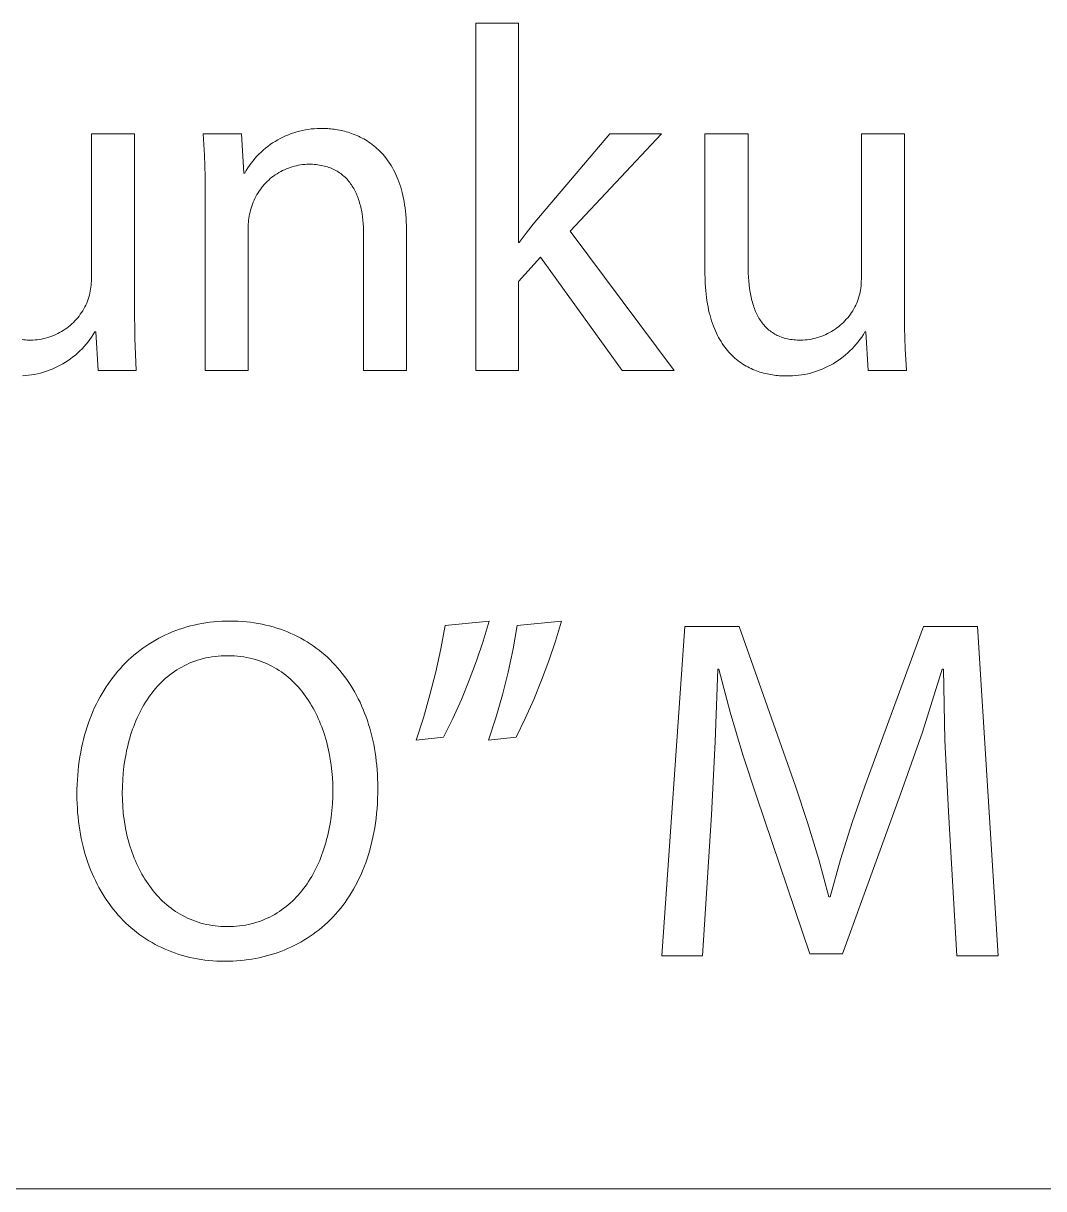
# Model space of a CAD drawing. Header units: millimetres. Extents: x 1102 to 5170, y 19 to 2862.
# Drawn here: x 4271.3 to 4356.3, y 19.5 to 116.6 of the extents above; entities that cross this region are included whole.
import ezdxf

# ---------------------------------------------------------------- set-up
doc = ezdxf.new("R2010")
doc.units = ezdxf.units.MM
doc.header["$MEASUREMENT"] = 0
doc.layers.add('Domyślny', color=7, linetype='Continuous', true_color=0x000000)

msp = doc.modelspace()

# ---------------------------------------------------------------- linework, layer by layer
at = {"layer": 'Domyślny', "color": 18, "lineweight": 15, "true_color": 0x000000}
for p, q in [((4308.984, 87.656), (4308.984, 116.578)), ((4308.984, 116.578), (4312.533, 116.578)), ((4312.533, 116.578), (4312.533, 98.317)), ((4295.024, 107.746), (4295.269, 107.778)), ((4295.269, 107.778), (4295.514, 107.801)), ((4295.514, 107.801), (4295.76, 107.815)), ((4295.76, 107.815), (4296.006, 107.821)), ((4296.006, 107.821), (4296.252, 107.819)), ((4296.252, 107.819), (4296.381, 107.818)), ((4296.381, 107.818), (4296.512, 107.814)), ((4296.512, 107.814), (4296.645, 107.808)), ((4296.645, 107.808), (4296.779, 107.799)), ((4296.779, 107.799), (4296.915, 107.787)), ((4296.915, 107.787), (4297.053, 107.773)), ((4297.053, 107.773), (4297.192, 107.756)), ((4276.955, 95.275), (4276.955, 107.372)), ((4276.955, 107.372), (4280.531, 107.372)), ((4280.531, 107.372), (4280.531, 93.026)), ((4286.367, 105.59), (4286.268, 107.372)), ((4286.268, 107.372), (4289.452, 107.372)), ((4289.452, 107.372), (4289.655, 104.107)), ((4292.265, 106.746), (4292.477, 106.871)), ((4292.477, 106.871), (4292.693, 106.99)), ((4292.693, 106.99), (4292.913, 107.1)), ((4292.913, 107.1), (4293.137, 107.204)), ((4293.137, 107.204), (4293.364, 107.299)), ((4293.364, 107.299), (4293.594, 107.387)), ((4293.594, 107.387), (4293.827, 107.467)), ((4293.827, 107.467), (4294.062, 107.539)), ((4294.062, 107.539), (4294.3, 107.603)), ((4294.3, 107.603), (4294.54, 107.659)), ((4294.54, 107.659), (4294.781, 107.707)), ((4294.781, 107.707), (4295.024, 107.746)), ((4297.192, 107.756), (4297.333, 107.736)), ((4297.333, 107.736), (4297.474, 107.712)), ((4297.474, 107.712), (4297.617, 107.686)), ((4297.617, 107.686), (4297.761, 107.656)), ((4297.761, 107.656), (4297.905, 107.623)), ((4297.905, 107.623), (4298.05, 107.587)), ((4298.05, 107.587), (4298.195, 107.548)), ((4298.195, 107.548), (4298.341, 107.504)), ((4298.341, 107.504), (4298.487, 107.458)), ((4298.487, 107.458), (4298.633, 107.407)), ((4298.633, 107.407), (4298.779, 107.353)), ((4298.779, 107.353), (4298.925, 107.295)), ((4298.925, 107.295), (4299.071, 107.233)), ((4299.071, 107.233), (4299.216, 107.167)), ((4299.216, 107.167), (4299.361, 107.097)), ((4299.361, 107.097), (4299.505, 107.023)), ((4299.505, 107.023), (4299.648, 106.945)), ((4299.648, 106.945), (4299.79, 106.862)), ((4299.79, 106.862), (4299.931, 106.775)), ((4314.375, 100.566), (4320.146, 107.367)), ((4324.468, 107.367), (4316.854, 99.266)), ((4320.146, 107.367), (4324.468, 107.367)), ((4328.084, 95.83), (4328.084, 107.372)), ((4328.084, 107.372), (4331.674, 107.372)), ((4331.674, 107.372), (4331.674, 96.453)), ((4341.116, 95.275), (4341.116, 107.372)), ((4341.116, 107.372), (4344.706, 107.372)), ((4344.706, 107.372), (4344.706, 93.026)), ((4290.918, 105.677), (4291.094, 105.849)), ((4291.094, 105.849), (4291.276, 106.014)), ((4291.276, 106.014), (4291.464, 106.174)), ((4291.464, 106.174), (4291.657, 106.327)), ((4291.657, 106.327), (4291.855, 106.474)), ((4291.855, 106.474), (4292.058, 106.613)), ((4292.058, 106.613), (4292.265, 106.746)), ((4299.931, 106.775), (4300.071, 106.684)), ((4300.071, 106.684), (4300.21, 106.587)), ((4300.21, 106.587), (4300.347, 106.487)), ((4300.347, 106.487), (4300.482, 106.381)), ((4300.482, 106.381), (4300.616, 106.271)), ((4300.616, 106.271), (4300.748, 106.156)), ((4300.748, 106.156), (4300.878, 106.036)), ((4300.878, 106.036), (4301.006, 105.911)), ((4301.006, 105.911), (4301.132, 105.781)), ((4286.421, 103.806), (4286.367, 105.59)), ((4290.129, 104.733), (4290.274, 104.932)), ((4290.274, 104.932), (4290.425, 105.126)), ((4290.425, 105.126), (4290.583, 105.315)), ((4290.583, 105.315), (4290.747, 105.499)), ((4290.747, 105.499), (4290.918, 105.677)), ((4301.132, 105.781), (4301.255, 105.646)), ((4301.255, 105.646), (4301.375, 105.505)), ((4301.375, 105.505), (4301.493, 105.36)), ((4301.493, 105.36), (4301.609, 105.208)), ((4301.609, 105.208), (4301.721, 105.052)), ((4301.721, 105.052), (4301.83, 104.889)), ((4301.83, 104.889), (4301.936, 104.721)), ((4289.655, 104.107), (4289.736, 104.107)), ((4289.736, 104.107), (4289.86, 104.32)), ((4289.86, 104.32), (4289.991, 104.529)), ((4289.991, 104.529), (4290.129, 104.733)), ((4292.28, 103.955), (4292.137, 103.854)), ((4292.426, 104.051), (4292.28, 103.955)), ((4292.575, 104.142), (4292.426, 104.051)), ((4292.728, 104.228), (4292.575, 104.142)), ((4292.883, 104.308), (4292.728, 104.228)), ((4293.041, 104.383), (4292.883, 104.308)), ((4293.201, 104.453), (4293.041, 104.383)), ((4293.364, 104.517), (4293.201, 104.453)), ((4293.529, 104.576), (4293.364, 104.517)), ((4293.695, 104.628), (4293.529, 104.576)), ((4293.864, 104.675), (4293.695, 104.628)), ((4294.034, 104.716), (4293.864, 104.675)), ((4294.205, 104.752), (4294.034, 104.716)), ((4294.377, 104.781), (4294.205, 104.752)), ((4294.551, 104.804), (4294.377, 104.781)), ((4294.725, 104.822), (4294.551, 104.804)), ((4294.899, 104.833), (4294.725, 104.822)), ((4295.074, 104.839), (4294.899, 104.833)), ((4295.23, 104.837), (4295.074, 104.839)), ((4295.384, 104.831), (4295.23, 104.837)), ((4295.534, 104.822), (4295.384, 104.831)), ((4295.681, 104.808), (4295.534, 104.822)), ((4295.825, 104.791), (4295.681, 104.808)), ((4295.966, 104.771), (4295.825, 104.791)), ((4296.104, 104.747), (4295.966, 104.771)), ((4296.238, 104.719), (4296.104, 104.747)), ((4296.37, 104.688), (4296.238, 104.719)), ((4296.499, 104.653), (4296.37, 104.688)), ((4296.625, 104.615), (4296.499, 104.653)), ((4296.748, 104.574), (4296.625, 104.615)), ((4296.868, 104.529), (4296.748, 104.574)), ((4296.985, 104.482), (4296.868, 104.529)), ((4297.099, 104.431), (4296.985, 104.482)), ((4297.21, 104.376), (4297.099, 104.431)), ((4297.319, 104.319), (4297.21, 104.376)), ((4297.424, 104.259), (4297.319, 104.319)), ((4297.527, 104.195), (4297.424, 104.259)), ((4297.627, 104.129), (4297.527, 104.195)), ((4297.725, 104.06), (4297.627, 104.129)), ((4297.819, 103.988), (4297.725, 104.06)), ((4297.911, 103.913), (4297.819, 103.988)), ((4298.001, 103.835), (4297.911, 103.913)), ((4301.936, 104.721), (4302.039, 104.547)), ((4302.039, 104.547), (4302.138, 104.368)), ((4302.138, 104.368), (4302.234, 104.183)), ((4302.234, 104.183), (4302.326, 103.991)), ((4302.326, 103.991), (4302.415, 103.794)), ((4286.431, 102.021), (4286.421, 103.806)), ((4291.247, 103.019), (4291.137, 102.883)), ((4291.361, 103.151), (4291.247, 103.019)), ((4291.48, 103.279), (4291.361, 103.151)), ((4291.603, 103.403), (4291.48, 103.279)), ((4291.731, 103.523), (4291.603, 103.403)), ((4291.863, 103.638), (4291.731, 103.523)), ((4291.998, 103.748), (4291.863, 103.638)), ((4292.137, 103.854), (4291.998, 103.748)), ((4298.087, 103.755), (4298.001, 103.835)), ((4298.171, 103.672), (4298.087, 103.755)), ((4298.253, 103.586), (4298.171, 103.672)), ((4298.331, 103.498), (4298.253, 103.586)), ((4298.408, 103.407), (4298.331, 103.498)), ((4298.481, 103.314), (4298.408, 103.407)), ((4298.553, 103.218), (4298.481, 103.314)), ((4298.621, 103.12), (4298.553, 103.218)), ((4298.688, 103.02), (4298.621, 103.12)), ((4298.751, 102.917), (4298.688, 103.02)), ((4298.813, 102.812), (4298.751, 102.917)), ((4302.415, 103.794), (4302.499, 103.59)), ((4302.499, 103.59), (4302.579, 103.38)), ((4302.579, 103.38), (4302.655, 103.164)), ((4302.655, 103.164), (4302.727, 102.942)), ((4302.727, 102.942), (4302.794, 102.713)), ((4286.431, 87.648), (4286.431, 102.021)), ((4290.581, 101.995), (4290.506, 101.837)), ((4290.66, 102.151), (4290.581, 101.995)), ((4290.746, 102.304), (4290.66, 102.151)), ((4290.836, 102.453), (4290.746, 102.304)), ((4290.931, 102.6), (4290.836, 102.453)), ((4291.031, 102.743), (4290.931, 102.6)), ((4291.137, 102.883), (4291.031, 102.743)), ((4298.872, 102.705), (4298.813, 102.812)), ((4298.928, 102.596), (4298.872, 102.705)), ((4298.983, 102.485), (4298.928, 102.596)), ((4299.034, 102.371), (4298.983, 102.485)), ((4299.084, 102.256), (4299.034, 102.371)), ((4299.131, 102.139), (4299.084, 102.256)), ((4299.176, 102.019), (4299.131, 102.139)), ((4299.219, 101.898), (4299.176, 102.019)), ((4302.794, 102.713), (4302.856, 102.477)), ((4302.856, 102.477), (4302.914, 102.235)), ((4302.914, 102.235), (4302.967, 101.986)), ((4302.967, 101.986), (4303.015, 101.731)), ((4290.216, 101.018), (4290.173, 100.853)), ((4290.265, 101.181), (4290.216, 101.018)), ((4290.317, 101.348), (4290.265, 101.181)), ((4290.374, 101.513), (4290.317, 101.348)), ((4290.438, 101.676), (4290.374, 101.513)), ((4290.506, 101.837), (4290.438, 101.676)), ((4299.26, 101.775), (4299.219, 101.898)), ((4299.298, 101.651), (4299.26, 101.775)), ((4299.334, 101.525), (4299.298, 101.651)), ((4299.368, 101.397), (4299.334, 101.525)), ((4299.4, 101.267), (4299.368, 101.397)), ((4299.43, 101.136), (4299.4, 101.267)), ((4299.458, 101.003), (4299.43, 101.136)), ((4299.507, 100.733), (4299.458, 101.003)), ((4303.015, 101.731), (4303.058, 101.469)), ((4303.058, 101.469), (4303.095, 101.199)), ((4303.095, 101.199), (4303.127, 100.923)), ((4290.037, 100.012), (4290.026, 99.842)), ((4290.053, 100.182), (4290.037, 100.012)), ((4290.075, 100.351), (4290.053, 100.182)), ((4290.102, 100.519), (4290.075, 100.351)), ((4290.135, 100.687), (4290.102, 100.519)), ((4290.173, 100.853), (4290.135, 100.687)), ((4299.548, 100.458), (4299.507, 100.733)), ((4299.581, 100.178), (4299.548, 100.458)), ((4299.607, 99.893), (4299.581, 100.178)), ((4303.127, 100.923), (4303.154, 100.64)), ((4303.154, 100.64), (4303.175, 100.349)), ((4303.175, 100.349), (4303.19, 100.051)), ((4303.19, 100.051), (4303.199, 99.746)), ((4313.766, 99.834), (4314.375, 100.566)), ((4290.026, 99.842), (4290.021, 99.672)), ((4290.021, 99.672), (4290.021, 99.501)), ((4290.021, 99.501), (4290.021, 87.648)), ((4299.625, 99.604), (4299.607, 99.893)), ((4299.636, 99.311), (4299.625, 99.604)), ((4299.639, 99.014), (4299.636, 99.311)), ((4303.199, 99.746), (4303.202, 99.434)), ((4303.202, 99.434), (4303.202, 87.648)), ((4312.614, 98.317), (4313.179, 99.084)), ((4313.179, 99.084), (4313.766, 99.834)), ((4316.854, 99.266), (4325.524, 87.656)), ((4299.639, 87.648), (4299.639, 99.014)), ((4312.533, 98.317), (4312.614, 98.317)), ((4314.375, 97.098), (4312.533, 95.066)), ((4321.176, 87.656), (4314.375, 97.098)), ((4331.674, 96.453), (4331.678, 96.106)), ((4276.953, 95.104), (4276.955, 95.275)), ((4328.095, 95.198), (4328.084, 95.83)), ((4328.109, 94.893), (4328.095, 95.198)), ((4331.678, 96.106), (4331.688, 95.767)), ((4331.688, 95.767), (4331.705, 95.435)), ((4331.705, 95.435), (4331.73, 95.11)), ((4341.113, 95.087), (4341.116, 95.275)), ((4276.824, 94.088), (4276.86, 94.255)), ((4276.86, 94.255), (4276.889, 94.423)), ((4276.889, 94.423), (4276.914, 94.593)), ((4276.914, 94.593), (4276.932, 94.763)), ((4276.932, 94.763), (4276.945, 94.933)), ((4276.945, 94.933), (4276.953, 95.104)), ((4312.533, 95.066), (4312.533, 87.656)), ((4328.127, 94.595), (4328.109, 94.893)), ((4328.15, 94.304), (4328.127, 94.595)), ((4328.179, 94.021), (4328.15, 94.304)), ((4331.73, 95.11), (4331.761, 94.794)), ((4331.761, 94.794), (4331.801, 94.486)), ((4331.801, 94.486), (4331.848, 94.187)), ((4331.848, 94.187), (4331.903, 93.896)), ((4341.004, 94.156), (4341.038, 94.341)), ((4341.038, 94.341), (4341.066, 94.526)), ((4341.066, 94.526), (4341.088, 94.713)), ((4341.088, 94.713), (4341.104, 94.9)), ((4341.104, 94.9), (4341.113, 95.087)), ((4276.486, 93.105), (4276.561, 93.268)), ((4276.561, 93.268), (4276.63, 93.432)), ((4276.63, 93.432), (4276.687, 93.594)), ((4276.687, 93.594), (4276.738, 93.757)), ((4276.738, 93.757), (4276.784, 93.922)), ((4276.784, 93.922), (4276.824, 94.088)), ((4328.212, 93.745), (4328.179, 94.021)), ((4328.25, 93.476), (4328.212, 93.745)), ((4328.293, 93.214), (4328.25, 93.476)), ((4328.34, 92.959), (4328.293, 93.214)), ((4331.903, 93.896), (4331.966, 93.614)), ((4331.966, 93.614), (4332.001, 93.477)), ((4332.001, 93.477), (4332.038, 93.342)), ((4332.038, 93.342), (4332.076, 93.209)), ((4332.076, 93.209), (4332.117, 93.079)), ((4340.659, 93.105), (4340.735, 93.268)), ((4340.735, 93.268), (4340.805, 93.432)), ((4340.805, 93.432), (4340.864, 93.611)), ((4340.864, 93.611), (4340.917, 93.791)), ((4340.917, 93.791), (4340.963, 93.973)), ((4340.963, 93.973), (4341.004, 94.156)), ((4275.922, 92.194), (4276.029, 92.337)), ((4276.029, 92.337), (4276.131, 92.484)), ((4276.131, 92.484), (4276.228, 92.635)), ((4276.228, 92.635), (4276.319, 92.789)), ((4276.319, 92.789), (4276.405, 92.946)), ((4276.405, 92.946), (4276.486, 93.105)), ((4280.531, 93.026), (4280.566, 90.342)), ((4328.391, 92.71), (4328.34, 92.959)), ((4328.447, 92.468), (4328.391, 92.71)), ((4328.508, 92.233), (4328.447, 92.468)), ((4328.572, 92.005), (4328.508, 92.233)), ((4332.117, 93.079), (4332.161, 92.951)), ((4332.161, 92.951), (4332.206, 92.826)), ((4332.206, 92.826), (4332.253, 92.703)), ((4332.253, 92.703), (4332.303, 92.583)), ((4332.303, 92.583), (4332.355, 92.465)), ((4332.355, 92.465), (4332.409, 92.35)), ((4332.409, 92.35), (4332.466, 92.237)), ((4332.466, 92.237), (4332.525, 92.127)), ((4340.092, 92.195), (4340.199, 92.338)), ((4340.199, 92.338), (4340.302, 92.485)), ((4340.302, 92.485), (4340.399, 92.636)), ((4340.399, 92.636), (4340.491, 92.789)), ((4340.491, 92.789), (4340.578, 92.946)), ((4340.578, 92.946), (4340.659, 93.105)), ((4344.706, 93.026), (4344.715, 91.237)), ((4274.903, 91.195), (4275.045, 91.304)), ((4275.045, 91.304), (4275.184, 91.418)), ((4275.184, 91.418), (4275.318, 91.536)), ((4275.318, 91.536), (4275.447, 91.659)), ((4275.447, 91.659), (4275.573, 91.787)), ((4275.573, 91.787), (4275.694, 91.918)), ((4275.694, 91.918), (4275.811, 92.054)), ((4275.811, 92.054), (4275.922, 92.194)), ((4328.64, 91.783), (4328.572, 92.005)), ((4328.713, 91.567), (4328.64, 91.783)), ((4328.789, 91.358), (4328.713, 91.567)), ((4328.869, 91.155), (4328.789, 91.358)), ((4332.525, 92.127), (4332.586, 92.02)), ((4332.586, 92.02), (4332.65, 91.915)), ((4332.65, 91.915), (4332.716, 91.813)), ((4332.716, 91.813), (4332.784, 91.714)), ((4332.784, 91.714), (4332.855, 91.618)), ((4332.855, 91.618), (4332.928, 91.525)), ((4332.928, 91.525), (4333.004, 91.434)), ((4333.004, 91.434), (4333.082, 91.347)), ((4333.082, 91.347), (4333.163, 91.262)), ((4333.163, 91.262), (4333.246, 91.18)), ((4339.069, 91.197), (4339.212, 91.306)), ((4339.212, 91.306), (4339.35, 91.42)), ((4339.35, 91.42), (4339.484, 91.538)), ((4339.484, 91.538), (4339.615, 91.661)), ((4339.615, 91.661), (4339.741, 91.788)), ((4339.741, 91.788), (4339.862, 91.92)), ((4339.862, 91.92), (4339.979, 92.055)), ((4339.979, 92.055), (4340.092, 92.195)), ((4272.791, 90.271), (4272.966, 90.308)), ((4272.966, 90.308), (4273.14, 90.35)), ((4273.14, 90.35), (4273.312, 90.399)), ((4273.312, 90.399), (4273.482, 90.453)), ((4273.482, 90.453), (4273.651, 90.513)), ((4273.651, 90.513), (4273.817, 90.579)), ((4273.817, 90.579), (4273.981, 90.651)), ((4273.981, 90.651), (4274.142, 90.728)), ((4274.142, 90.728), (4274.301, 90.811)), ((4274.301, 90.811), (4274.456, 90.899)), ((4274.456, 90.899), (4274.609, 90.993)), ((4274.609, 90.993), (4274.758, 91.092)), ((4274.758, 91.092), (4274.903, 91.195)), ((4276.968, 90.445), (4276.822, 90.238)), ((4277.108, 90.656), (4276.968, 90.445)), ((4277.239, 90.872), (4277.108, 90.656)), ((4277.321, 90.872), (4277.239, 90.872)), ((4277.51, 87.662), (4277.321, 90.872)), ((4280.566, 90.342), (4280.694, 87.662)), ((4328.952, 90.958), (4328.869, 91.155)), ((4329.04, 90.767), (4328.952, 90.958)), ((4329.13, 90.583), (4329.04, 90.767)), ((4329.224, 90.404), (4329.13, 90.583)), ((4329.321, 90.231), (4329.224, 90.404)), ((4333.246, 91.18), (4333.332, 91.101)), ((4333.332, 91.101), (4333.42, 91.025)), ((4333.42, 91.025), (4333.511, 90.953)), ((4333.511, 90.953), (4333.605, 90.883)), ((4333.605, 90.883), (4333.701, 90.816)), ((4333.701, 90.816), (4333.8, 90.753)), ((4333.8, 90.753), (4333.902, 90.693)), ((4333.902, 90.693), (4334.006, 90.636)), ((4334.006, 90.636), (4334.113, 90.582)), ((4334.113, 90.582), (4334.223, 90.531)), ((4334.223, 90.531), (4334.336, 90.484)), ((4334.336, 90.484), (4334.451, 90.44)), ((4334.451, 90.44), (4334.569, 90.399)), ((4334.569, 90.399), (4334.691, 90.362)), ((4334.691, 90.362), (4334.815, 90.328)), ((4334.815, 90.328), (4334.941, 90.297)), ((4334.941, 90.297), (4335.071, 90.27)), ((4336.953, 90.273), (4337.129, 90.309)), ((4337.129, 90.309), (4337.303, 90.352)), ((4337.303, 90.352), (4337.475, 90.401)), ((4337.475, 90.401), (4337.646, 90.455)), ((4337.646, 90.455), (4337.814, 90.515)), ((4337.814, 90.515), (4337.981, 90.581)), ((4337.981, 90.581), (4338.145, 90.653)), ((4338.145, 90.653), (4338.306, 90.73)), ((4338.306, 90.73), (4338.465, 90.813)), ((4338.465, 90.813), (4338.621, 90.901)), ((4338.621, 90.901), (4338.774, 90.995)), ((4338.774, 90.995), (4338.923, 91.094)), ((4338.923, 91.094), (4339.069, 91.197)), ((4341.143, 90.445), (4340.996, 90.239)), ((4341.282, 90.656), (4341.143, 90.445)), ((4341.414, 90.872), (4341.282, 90.656)), ((4341.496, 90.872), (4341.414, 90.872)), ((4341.685, 87.662), (4341.496, 90.872)), ((4344.715, 91.237), (4344.769, 89.448)), ((4271.178, 90.227), (4271.317, 90.211)), ((4271.317, 90.211), (4271.459, 90.198)), ((4271.459, 90.198), (4271.603, 90.189)), ((4271.603, 90.189), (4271.751, 90.183)), ((4271.751, 90.183), (4271.902, 90.181)), ((4271.902, 90.181), (4272.081, 90.187)), ((4272.081, 90.187), (4272.259, 90.199)), ((4272.259, 90.199), (4272.437, 90.217)), ((4272.437, 90.217), (4272.615, 90.241)), ((4272.615, 90.241), (4272.791, 90.271)), ((4276.169, 89.465), (4275.99, 89.286)), ((4276.342, 89.649), (4276.169, 89.465)), ((4276.509, 89.84), (4276.342, 89.649)), ((4276.669, 90.036), (4276.509, 89.84)), ((4276.822, 90.238), (4276.669, 90.036)), ((4329.422, 90.064), (4329.321, 90.231)), ((4329.525, 89.902), (4329.422, 90.064)), ((4329.632, 89.746), (4329.525, 89.902)), ((4329.741, 89.596), (4329.632, 89.746)), ((4329.853, 89.451), (4329.741, 89.596)), ((4329.968, 89.312), (4329.853, 89.451)), ((4335.071, 90.27), (4335.204, 90.247)), ((4335.204, 90.247), (4335.34, 90.227)), ((4335.34, 90.227), (4335.478, 90.211)), ((4335.478, 90.211), (4335.62, 90.198)), ((4335.62, 90.198), (4335.765, 90.189)), ((4335.765, 90.189), (4335.913, 90.183)), ((4335.913, 90.183), (4336.064, 90.181)), ((4336.064, 90.181), (4336.243, 90.187)), ((4336.243, 90.187), (4336.421, 90.2)), ((4336.421, 90.2), (4336.599, 90.218)), ((4336.599, 90.218), (4336.777, 90.242)), ((4336.777, 90.242), (4336.953, 90.273)), ((4340.343, 89.466), (4340.163, 89.287)), ((4340.516, 89.651), (4340.343, 89.466)), ((4340.683, 89.841), (4340.516, 89.651)), ((4340.843, 90.037), (4340.683, 89.841)), ((4340.996, 90.239), (4340.843, 90.037)), ((4344.769, 89.448), (4344.869, 87.662)), ((4274.797, 88.349), (4274.58, 88.218)), ((4275.008, 88.488), (4274.797, 88.349)), ((4275.215, 88.634), (4275.008, 88.488)), ((4275.417, 88.787), (4275.215, 88.634)), ((4275.614, 88.947), (4275.417, 88.787)), ((4275.805, 89.113), (4275.614, 88.947)), ((4275.99, 89.286), (4275.805, 89.113)), ((4330.085, 89.178), (4329.968, 89.312)), ((4330.204, 89.049), (4330.085, 89.178)), ((4330.326, 88.925), (4330.204, 89.049)), ((4330.451, 88.806), (4330.326, 88.925)), ((4330.577, 88.692), (4330.451, 88.806)), ((4330.706, 88.583), (4330.577, 88.692)), ((4330.836, 88.479), (4330.706, 88.583)), ((4330.969, 88.38), (4330.836, 88.479)), ((4331.103, 88.285), (4330.969, 88.38)), ((4338.97, 88.352), (4338.754, 88.22)), ((4339.182, 88.491), (4338.97, 88.352)), ((4339.389, 88.636), (4339.182, 88.491)), ((4339.591, 88.789), (4339.389, 88.636)), ((4339.787, 88.949), (4339.591, 88.789)), ((4339.978, 89.115), (4339.787, 88.949)), ((4340.163, 89.287), (4339.978, 89.115)), ((4272.469, 87.384), (4272.221, 87.332)), ((4272.715, 87.444), (4272.469, 87.384)), ((4272.959, 87.513), (4272.715, 87.444)), ((4273.2, 87.59), (4272.959, 87.513)), ((4273.438, 87.675), (4273.2, 87.59)), ((4273.674, 87.768), (4273.438, 87.675)), ((4273.906, 87.868), (4273.674, 87.768)), ((4274.135, 87.977), (4273.906, 87.868)), ((4274.36, 88.094), (4274.135, 87.977)), ((4274.58, 88.218), (4274.36, 88.094)), ((4280.694, 87.662), (4277.51, 87.662)), ((4290.021, 87.648), (4286.431, 87.648)), ((4303.202, 87.648), (4299.639, 87.648)), ((4312.533, 87.656), (4308.984, 87.656)), ((4325.524, 87.656), (4321.176, 87.656)), ((4331.239, 88.195), (4331.103, 88.285)), ((4331.376, 88.11), (4331.239, 88.195)), ((4331.515, 88.029), (4331.376, 88.11)), ((4331.655, 87.952), (4331.515, 88.029)), ((4331.796, 87.879), (4331.655, 87.952)), ((4331.939, 87.811), (4331.796, 87.879)), ((4332.083, 87.747), (4331.939, 87.811)), ((4332.227, 87.686), (4332.083, 87.747)), ((4332.373, 87.63), (4332.227, 87.686)), ((4332.519, 87.578), (4332.373, 87.63)), ((4332.666, 87.529), (4332.519, 87.578)), ((4332.814, 87.484), (4332.666, 87.529)), ((4332.962, 87.443), (4332.814, 87.484)), ((4333.11, 87.405), (4332.962, 87.443)), ((4333.259, 87.371), (4333.11, 87.405)), ((4336.643, 87.386), (4336.395, 87.334)), ((4336.889, 87.446), (4336.643, 87.386)), ((4337.133, 87.515), (4336.889, 87.446)), ((4337.374, 87.592), (4337.133, 87.515)), ((4337.612, 87.677), (4337.374, 87.592)), ((4337.848, 87.77), (4337.612, 87.677)), ((4338.08, 87.871), (4337.848, 87.77)), ((4338.308, 87.98), (4338.08, 87.871)), ((4338.533, 88.096), (4338.308, 87.98)), ((4338.754, 88.22), (4338.533, 88.096)), ((4344.869, 87.662), (4341.685, 87.662)), ((4271.469, 87.228), (4271.216, 87.21)), ((4271.721, 87.254), (4271.469, 87.228)), ((4271.971, 87.289), (4271.721, 87.254)), ((4272.221, 87.332), (4271.971, 87.289)), ((4333.408, 87.34), (4333.259, 87.371)), ((4333.557, 87.313), (4333.408, 87.34)), ((4333.706, 87.288), (4333.557, 87.313)), ((4333.855, 87.267), (4333.706, 87.288)), ((4334.003, 87.249), (4333.855, 87.267)), ((4334.152, 87.234), (4334.003, 87.249)), ((4334.3, 87.222), (4334.152, 87.234)), ((4334.447, 87.213), (4334.3, 87.222)), ((4334.594, 87.206), (4334.447, 87.213)), ((4334.74, 87.202), (4334.594, 87.206)), ((4334.885, 87.201), (4334.74, 87.202)), ((4335.138, 87.202), (4334.885, 87.201)), ((4335.391, 87.211), (4335.138, 87.202)), ((4335.644, 87.229), (4335.391, 87.211)), ((4335.895, 87.256), (4335.644, 87.229)), ((4336.146, 87.291), (4335.895, 87.256)), ((4336.395, 87.334), (4336.146, 87.291)), ((4283.99, 65.994), (4284.289, 66.101)), ((4284.289, 66.101), (4284.591, 66.201)), ((4284.591, 66.201), (4284.898, 66.293)), ((4284.898, 66.293), (4285.208, 66.377)), ((4285.208, 66.377), (4285.521, 66.454)), ((4285.521, 66.454), (4285.838, 66.523)), ((4285.838, 66.523), (4286.159, 66.584)), ((4286.159, 66.584), (4286.483, 66.637)), ((4286.483, 66.637), (4286.81, 66.682)), ((4286.81, 66.682), (4287.141, 66.719)), ((4287.141, 66.719), (4287.475, 66.747)), ((4287.475, 66.747), (4287.812, 66.768)), ((4287.812, 66.768), (4288.151, 66.781)), ((4288.151, 66.781), (4288.494, 66.785)), ((4288.494, 66.785), (4288.843, 66.78)), ((4288.843, 66.78), (4289.189, 66.768)), ((4289.189, 66.768), (4289.53, 66.747)), ((4289.53, 66.747), (4289.867, 66.718)), ((4289.867, 66.718), (4290.2, 66.681)), ((4290.2, 66.681), (4290.529, 66.636)), ((4290.529, 66.636), (4290.854, 66.583)), ((4290.854, 66.583), (4291.175, 66.522)), ((4291.175, 66.522), (4291.491, 66.453)), ((4291.491, 66.453), (4291.803, 66.377)), ((4291.803, 66.377), (4292.11, 66.293)), ((4292.11, 66.293), (4292.414, 66.201)), ((4292.414, 66.201), (4292.712, 66.102)), ((4292.712, 66.102), (4293.006, 65.995)), ((4306.073, 64.472), (4306.431, 66.414)), ((4306.431, 66.414), (4310.089, 66.779)), ((4310.089, 66.779), (4309.597, 65.118)), ((4312.1, 64.47), (4312.446, 66.414)), ((4312.446, 66.414), (4316.117, 66.779)), ((4316.117, 66.779), (4315.625, 65.119)), ((4324.501, 38.887), (4326.411, 66.332)), ((4326.411, 66.332), (4330.936, 66.332)), ((4330.936, 66.332), (4335.623, 53.043)), ((4341.408, 53.043), (4346.298, 66.332)), ((4346.298, 66.332), (4350.809, 66.332)), ((4350.809, 66.332), (4352.53, 38.887)), ((4282.015, 65.037), (4282.284, 65.196)), ((4282.284, 65.196), (4282.558, 65.347)), ((4282.558, 65.347), (4282.836, 65.491)), ((4282.836, 65.491), (4283.118, 65.628)), ((4283.118, 65.628), (4283.405, 65.757)), ((4283.405, 65.757), (4283.695, 65.879)), ((4283.695, 65.879), (4283.99, 65.994)), ((4293.006, 65.995), (4293.296, 65.881)), ((4293.296, 65.881), (4293.581, 65.76)), ((4293.581, 65.76), (4293.861, 65.631)), ((4293.861, 65.631), (4294.136, 65.496)), ((4294.136, 65.496), (4294.407, 65.353)), ((4294.407, 65.353), (4294.673, 65.204)), ((4294.673, 65.204), (4294.934, 65.047)), ((4294.934, 65.047), (4295.19, 64.884)), ((4309.597, 65.118), (4309.048, 63.475)), ((4315.625, 65.119), (4315.077, 63.477)), ((4280.496, 63.941), (4280.737, 64.141)), ((4280.737, 64.141), (4280.983, 64.334)), ((4280.983, 64.334), (4281.234, 64.52)), ((4281.234, 64.52), (4281.49, 64.699)), ((4281.49, 64.699), (4281.75, 64.872)), ((4281.75, 64.872), (4282.015, 65.037)), ((4295.19, 64.884), (4295.441, 64.714)), ((4295.441, 64.714), (4295.687, 64.537)), ((4295.687, 64.537), (4295.928, 64.354)), ((4295.928, 64.354), (4296.163, 64.164)), ((4296.163, 64.164), (4296.394, 63.968)), ((4305.652, 62.542), (4306.073, 64.472)), ((4311.686, 62.539), (4312.1, 64.47)), ((4279.582, 63.075), (4279.803, 63.302)), ((4279.803, 63.302), (4280.029, 63.521)), ((4280.029, 63.521), (4280.26, 63.734)), ((4280.26, 63.734), (4280.496, 63.941)), ((4284.896, 63.17), (4284.684, 63.066)), ((4285.113, 63.267), (4284.896, 63.17)), ((4285.334, 63.358), (4285.113, 63.267)), ((4285.559, 63.442), (4285.334, 63.358)), ((4285.788, 63.52), (4285.559, 63.442)), ((4286.022, 63.59), (4285.788, 63.52)), ((4286.26, 63.654), (4286.022, 63.59)), ((4286.502, 63.711), (4286.26, 63.654)), ((4286.749, 63.76), (4286.502, 63.711)), ((4287, 63.802), (4286.749, 63.76)), ((4287.255, 63.837), (4287, 63.802)), ((4287.514, 63.864), (4287.255, 63.837)), ((4287.778, 63.883), (4287.514, 63.864)), ((4288.046, 63.895), (4287.778, 63.883)), ((4288.318, 63.899), (4288.046, 63.895)), ((4288.593, 63.895), (4288.318, 63.899)), ((4288.864, 63.883), (4288.593, 63.895)), ((4289.13, 63.862), (4288.864, 63.883)), ((4289.392, 63.834), (4289.13, 63.862)), ((4289.649, 63.797), (4289.392, 63.834)), ((4289.902, 63.753), (4289.649, 63.797)), ((4290.15, 63.702), (4289.902, 63.753)), ((4290.394, 63.643), (4290.15, 63.702)), ((4290.633, 63.577), (4290.394, 63.643)), ((4290.868, 63.503), (4290.633, 63.577)), ((4291.098, 63.423), (4290.868, 63.503)), ((4291.324, 63.336), (4291.098, 63.423)), ((4291.545, 63.242), (4291.324, 63.336)), ((4291.762, 63.141), (4291.545, 63.242)), ((4291.975, 63.034), (4291.762, 63.141)), ((4296.394, 63.968), (4296.619, 63.766)), ((4296.619, 63.766), (4296.839, 63.557)), ((4296.839, 63.557), (4297.054, 63.342)), ((4297.054, 63.342), (4297.263, 63.121)), ((4297.263, 63.121), (4297.467, 62.893)), ((4309.048, 63.475), (4308.443, 61.851)), ((4315.077, 63.477), (4314.473, 61.854)), ((4278.753, 62.106), (4278.952, 62.358)), ((4278.952, 62.358), (4279.157, 62.603)), ((4279.157, 62.603), (4279.367, 62.843)), ((4279.367, 62.843), (4279.582, 63.075)), ((4283.317, 62.17), (4283.138, 62.019)), ((4283.499, 62.315), (4283.317, 62.17)), ((4283.686, 62.455), (4283.499, 62.315)), ((4283.877, 62.589), (4283.686, 62.455)), ((4284.072, 62.718), (4283.877, 62.589)), ((4284.272, 62.84), (4284.072, 62.718)), ((4284.475, 62.956), (4284.272, 62.84)), ((4284.684, 63.066), (4284.475, 62.956)), ((4292.183, 62.921), (4291.975, 63.034)), ((4292.387, 62.801), (4292.183, 62.921)), ((4292.586, 62.676), (4292.387, 62.801)), ((4292.781, 62.544), (4292.586, 62.676)), ((4292.971, 62.407), (4292.781, 62.544)), ((4293.157, 62.264), (4292.971, 62.407)), ((4293.338, 62.115), (4293.157, 62.264)), ((4297.467, 62.893), (4297.666, 62.66)), ((4297.666, 62.66), (4297.858, 62.421)), ((4297.858, 62.421), (4298.046, 62.176)), ((4298.046, 62.176), (4298.227, 61.926)), ((4305.169, 60.627), (4305.652, 62.542)), ((4311.206, 60.624), (4311.686, 62.539)), ((4329.148, 62.783), (4328.938, 56.712)), ((4329.229, 62.783), (4329.148, 62.783)), ((4330.183, 59.199), (4329.229, 62.783)), ((4347.842, 62.783), (4346.199, 57.537)), ((4347.964, 62.783), (4347.842, 62.783)), ((4348.076, 56.853), (4347.964, 62.783)), ((4278.014, 61.038), (4278.19, 61.314)), ((4278.19, 61.314), (4278.372, 61.584)), ((4278.372, 61.584), (4278.56, 61.849)), ((4278.56, 61.849), (4278.753, 62.106)), ((4282.312, 61.185), (4282.159, 61.003)), ((4282.468, 61.362), (4282.312, 61.185)), ((4282.63, 61.534), (4282.468, 61.362)), ((4282.795, 61.701), (4282.63, 61.534)), ((4282.964, 61.863), (4282.795, 61.701)), ((4283.138, 62.019), (4282.964, 61.863)), ((4293.516, 61.962), (4293.338, 62.115)), ((4293.688, 61.803), (4293.516, 61.962)), ((4293.857, 61.638), (4293.688, 61.803)), ((4294.021, 61.469), (4293.857, 61.638)), ((4294.181, 61.295), (4294.021, 61.469)), ((4294.336, 61.117), (4294.181, 61.295)), ((4298.227, 61.926), (4298.403, 61.669)), ((4298.403, 61.669), (4298.573, 61.407)), ((4298.573, 61.407), (4298.738, 61.14)), ((4308.443, 61.851), (4307.782, 60.25)), ((4314.473, 61.854), (4313.815, 60.252)), ((4277.522, 60.174), (4277.68, 60.468)), ((4277.68, 60.468), (4277.844, 60.756)), ((4277.844, 60.756), (4278.014, 61.038)), ((4281.592, 60.229), (4281.461, 60.025)), ((4281.728, 60.43), (4281.592, 60.229)), ((4281.867, 60.625), (4281.728, 60.43)), ((4282.011, 60.817), (4281.867, 60.625)), ((4282.159, 61.003), (4282.011, 60.817)), ((4294.487, 60.934), (4294.336, 61.117)), ((4294.633, 60.746), (4294.487, 60.934)), ((4294.776, 60.554), (4294.633, 60.746)), ((4294.914, 60.358), (4294.776, 60.554)), ((4295.047, 60.159), (4294.914, 60.358)), ((4298.738, 61.14), (4298.896, 60.867)), ((4298.896, 60.867), (4299.049, 60.589)), ((4299.049, 60.589), (4299.196, 60.306)), ((4299.196, 60.306), (4299.337, 60.017)), ((4304.625, 58.729), (4305.169, 60.627)), ((4307.782, 60.25), (4307.066, 58.672)), ((4310.66, 58.727), (4311.206, 60.624)), ((4313.815, 60.252), (4313.103, 58.674)), ((4276.952, 58.942), (4277.085, 59.258)), ((4277.085, 59.258), (4277.224, 59.569)), ((4277.224, 59.569), (4277.37, 59.875)), ((4277.37, 59.875), (4277.522, 60.174)), ((4281.094, 59.387), (4280.98, 59.166)), ((4281.212, 59.604), (4281.094, 59.387)), ((4281.334, 59.816), (4281.212, 59.604)), ((4281.461, 60.025), (4281.334, 59.816)), ((4295.176, 59.955), (4295.047, 60.159)), ((4295.301, 59.747), (4295.176, 59.955)), ((4295.422, 59.536), (4295.301, 59.747)), ((4295.538, 59.322), (4295.422, 59.536)), ((4295.65, 59.104), (4295.538, 59.322)), ((4299.337, 60.017), (4299.471, 59.723)), ((4299.471, 59.723), (4299.6, 59.424)), ((4299.6, 59.424), (4299.723, 59.12)), ((4276.593, 57.959), (4276.706, 58.292)), ((4276.706, 58.292), (4276.826, 58.62)), ((4276.826, 58.62), (4276.952, 58.942)), ((4280.664, 58.483), (4280.567, 58.248)), ((4280.765, 58.714), (4280.664, 58.483)), ((4280.87, 58.942), (4280.765, 58.714)), ((4280.98, 59.166), (4280.87, 58.942)), ((4295.758, 58.883), (4295.65, 59.104)), ((4295.861, 58.658), (4295.758, 58.883)), ((4295.96, 58.431), (4295.861, 58.658)), ((4296.055, 58.202), (4295.96, 58.431)), ((4299.723, 59.12), (4299.839, 58.811)), ((4299.839, 58.811), (4299.949, 58.498)), ((4299.949, 58.498), (4300.053, 58.18)), ((4304.02, 56.85), (4304.625, 58.729)), ((4307.066, 58.672), (4306.296, 57.12)), ((4310.048, 56.85), (4310.66, 58.727)), ((4313.103, 58.674), (4312.338, 57.12)), ((4331.24, 55.645), (4330.183, 59.199)), ((4276.387, 57.277), (4276.486, 57.621)), ((4276.486, 57.621), (4276.593, 57.959)), ((4280.303, 57.524), (4280.223, 57.276)), ((4280.387, 57.768), (4280.303, 57.524)), ((4280.475, 58.009), (4280.387, 57.768)), ((4280.567, 58.248), (4280.475, 58.009)), ((4296.146, 57.969), (4296.055, 58.202)), ((4296.232, 57.734), (4296.146, 57.969)), ((4296.314, 57.497), (4296.232, 57.734)), ((4296.392, 57.258), (4296.314, 57.497)), ((4300.053, 58.18), (4300.15, 57.856)), ((4300.15, 57.856), (4300.241, 57.529)), ((4300.241, 57.529), (4300.326, 57.197)), ((4346.199, 57.537), (4344.374, 52.352)), ((4276.129, 56.215), (4276.208, 56.574)), ((4276.208, 56.574), (4276.294, 56.928)), ((4276.294, 56.928), (4276.387, 57.277)), ((4280.01, 56.517), (4279.948, 56.259)), ((4280.077, 56.773), (4280.01, 56.517)), ((4280.148, 57.026), (4280.077, 56.773)), ((4280.223, 57.276), (4280.148, 57.026)), ((4296.465, 57.016), (4296.392, 57.258)), ((4296.534, 56.773), (4296.465, 57.016)), ((4296.599, 56.527), (4296.534, 56.773)), ((4296.66, 56.28), (4296.599, 56.527)), ((4300.326, 57.197), (4300.404, 56.86)), ((4300.404, 56.86), (4300.476, 56.519)), ((4300.476, 56.519), (4300.541, 56.174)), ((4306.296, 57.12), (4304.02, 56.85)), ((4312.338, 57.12), (4310.048, 56.85)), ((4328.938, 56.712), (4328.62, 50.645)), ((4348.371, 50.93), (4348.076, 56.853)), ((4275.936, 55.108), (4275.993, 55.482)), ((4275.993, 55.482), (4276.058, 55.851)), ((4276.058, 55.851), (4276.129, 56.215)), ((4279.836, 55.735), (4279.741, 55.202)), ((4279.89, 55.998), (4279.836, 55.735)), ((4279.948, 56.259), (4279.89, 55.998)), ((4296.769, 55.782), (4296.66, 56.28)), ((4296.861, 55.278), (4296.769, 55.782)), ((4300.541, 56.174), (4300.599, 55.824)), ((4300.599, 55.824), (4300.651, 55.471)), ((4300.651, 55.471), (4300.696, 55.113)), ((4332.399, 52.122), (4331.24, 55.645)), ((4275.844, 54.346), (4275.886, 54.729)), ((4275.886, 54.729), (4275.936, 55.108)), ((4279.664, 54.662), (4279.604, 54.114)), ((4279.741, 55.202), (4279.664, 54.662)), ((4296.936, 54.771), (4296.861, 55.278)), ((4296.994, 54.26), (4296.936, 54.771)), ((4300.696, 55.113), (4300.734, 54.751)), ((4300.734, 54.751), (4300.766, 54.386)), ((4300.766, 54.386), (4300.79, 54.016)), ((4275.762, 53.166), (4275.782, 53.564)), ((4275.782, 53.564), (4275.809, 53.957)), ((4275.809, 53.957), (4275.844, 54.346)), ((4279.561, 53.561), (4279.535, 53.002)), ((4279.604, 54.114), (4279.561, 53.561)), ((4297.036, 53.748), (4296.994, 54.26)), ((4297.061, 53.236), (4297.036, 53.748)), ((4300.79, 54.016), (4300.808, 53.643)), ((4300.808, 53.643), (4300.818, 53.266)), ((4275.747, 52.357), (4275.751, 52.764)), ((4275.751, 52.764), (4275.762, 53.166)), ((4279.535, 53.002), (4279.526, 52.439)), ((4279.526, 52.439), (4279.535, 51.892)), ((4297.06, 52.143), (4297.069, 52.723)), ((4297.069, 52.723), (4297.061, 53.236)), ((4300.817, 52.446), (4300.805, 52.014)), ((4300.822, 52.886), (4300.817, 52.446)), ((4300.818, 53.266), (4300.822, 52.886)), ((4335.623, 53.043), (4336.638, 49.995)), ((4340.345, 49.998), (4341.408, 53.043)), ((4275.75, 51.97), (4275.747, 52.357)), ((4275.761, 51.587), (4275.75, 51.97)), ((4275.78, 51.208), (4275.761, 51.587)), ((4279.535, 51.892), (4279.563, 51.35)), ((4296.986, 51.005), (4297.032, 51.571)), ((4297.032, 51.571), (4297.06, 52.143)), ((4300.784, 51.587), (4300.755, 51.168)), ((4300.805, 52.014), (4300.784, 51.587)), ((4336.829, 39.049), (4332.399, 52.122)), ((4344.374, 52.352), (4339.538, 39.049)), ((4275.805, 50.833), (4275.78, 51.208)), ((4275.838, 50.462), (4275.805, 50.833)), ((4279.563, 51.35), (4279.609, 50.812)), ((4279.609, 50.812), (4279.639, 50.546)), ((4279.639, 50.546), (4279.673, 50.281)), ((4296.922, 50.448), (4296.986, 51.005)), ((4300.719, 50.754), (4300.674, 50.348)), ((4300.755, 51.168), (4300.719, 50.754)), ((4328.62, 50.645), (4327.888, 38.887)), ((4349.062, 38.887), (4348.371, 50.93)), ((4275.878, 50.095), (4275.838, 50.462)), ((4275.925, 49.733), (4275.878, 50.095)), ((4275.979, 49.375), (4275.925, 49.733)), ((4279.673, 50.281), (4279.712, 50.018)), ((4279.712, 50.018), (4279.755, 49.757)), ((4279.755, 49.757), (4279.803, 49.498)), ((4296.74, 49.363), (4296.792, 49.63)), ((4296.792, 49.63), (4296.84, 49.901)), ((4296.84, 49.901), (4296.922, 50.448)), ((4300.561, 49.554), (4300.493, 49.167)), ((4300.621, 49.948), (4300.561, 49.554)), ((4300.674, 50.348), (4300.621, 49.948)), ((4336.638, 49.995), (4337.564, 46.919)), ((4339.379, 46.922), (4340.345, 49.998)), ((4276.04, 49.022), (4275.979, 49.375)), ((4276.108, 48.673), (4276.04, 49.022)), ((4276.182, 48.329), (4276.108, 48.673)), ((4279.803, 49.498), (4279.856, 49.24)), ((4279.856, 49.24), (4279.912, 48.985)), ((4279.912, 48.985), (4279.973, 48.733)), ((4279.973, 48.733), (4280.039, 48.482)), ((4296.486, 48.32), (4296.556, 48.576)), ((4296.556, 48.576), (4296.622, 48.836)), ((4296.622, 48.836), (4296.683, 49.098)), ((4296.683, 49.098), (4296.74, 49.363)), ((4300.418, 48.787), (4300.335, 48.414)), ((4300.493, 49.167), (4300.418, 48.787)), ((4276.263, 47.99), (4276.182, 48.329)), ((4276.351, 47.655), (4276.263, 47.99)), ((4276.445, 47.325), (4276.351, 47.655)), ((4280.039, 48.482), (4280.109, 48.234)), ((4280.109, 48.234), (4280.183, 47.989)), ((4280.183, 47.989), (4280.262, 47.746)), ((4280.262, 47.746), (4280.344, 47.506)), ((4296.25, 47.569), (4296.333, 47.816)), ((4296.333, 47.816), (4296.412, 48.066)), ((4296.412, 48.066), (4296.486, 48.32)), ((4300.148, 47.687), (4300.044, 47.333)), ((4300.245, 48.047), (4300.148, 47.687)), ((4300.335, 48.414), (4300.245, 48.047)), ((4276.546, 47), (4276.445, 47.325)), ((4276.654, 46.68), (4276.546, 47)), ((4276.767, 46.365), (4276.654, 46.68)), ((4280.344, 47.506), (4280.432, 47.269)), ((4280.432, 47.269), (4280.523, 47.035)), ((4280.523, 47.035), (4280.619, 46.804)), ((4280.619, 46.804), (4280.719, 46.577)), ((4295.77, 46.386), (4295.874, 46.615)), ((4295.874, 46.615), (4295.975, 46.848)), ((4295.975, 46.848), (4296.071, 47.085)), ((4296.071, 47.085), (4296.162, 47.326)), ((4296.162, 47.326), (4296.25, 47.569)), ((4299.815, 46.646), (4299.69, 46.312)), ((4299.933, 46.986), (4299.815, 46.646)), ((4300.044, 47.333), (4299.933, 46.986)), ((4337.564, 46.919), (4338.4, 43.818)), ((4338.509, 43.818), (4339.379, 46.922)), ((4276.887, 46.055), (4276.767, 46.365)), ((4277.014, 45.751), (4276.887, 46.055)), ((4277.146, 45.451), (4277.014, 45.751)), ((4280.719, 46.577), (4280.823, 46.352)), ((4280.823, 46.352), (4280.932, 46.131)), ((4280.932, 46.131), (4281.045, 45.914)), ((4281.045, 45.914), (4281.162, 45.7)), ((4281.162, 45.7), (4281.283, 45.49)), ((4295.309, 45.507), (4295.431, 45.721)), ((4295.431, 45.721), (4295.548, 45.939)), ((4295.548, 45.939), (4295.661, 46.16)), ((4295.661, 46.16), (4295.77, 46.386)), ((4299.42, 45.666), (4299.276, 45.352)), ((4299.558, 45.986), (4299.42, 45.666)), ((4299.69, 46.312), (4299.558, 45.986)), ((4277.285, 45.157), (4277.146, 45.451)), ((4277.429, 44.868), (4277.285, 45.157)), ((4277.58, 44.584), (4277.429, 44.868)), ((4281.283, 45.49), (4281.408, 45.284)), ((4281.408, 45.284), (4281.538, 45.082)), ((4281.538, 45.082), (4281.671, 44.884)), ((4281.671, 44.884), (4281.809, 44.69)), ((4281.809, 44.69), (4281.951, 44.5)), ((4294.639, 44.503), (4294.782, 44.695)), ((4294.782, 44.695), (4294.92, 44.891)), ((4294.92, 44.891), (4295.054, 45.092)), ((4295.054, 45.092), (4295.183, 45.298)), ((4295.183, 45.298), (4295.309, 45.507)), ((4298.968, 44.746), (4298.804, 44.453)), ((4299.125, 45.046), (4298.968, 44.746)), ((4299.276, 45.352), (4299.125, 45.046)), ((4277.736, 44.306), (4277.58, 44.584)), ((4277.898, 44.034), (4277.736, 44.306)), ((4278.067, 43.767), (4277.898, 44.034)), ((4278.24, 43.506), (4278.067, 43.767)), ((4281.951, 44.5), (4282.096, 44.315)), ((4282.096, 44.315), (4282.246, 44.134)), ((4282.246, 44.134), (4282.4, 43.958)), ((4282.4, 43.958), (4282.558, 43.787)), ((4282.558, 43.787), (4282.72, 43.62)), ((4293.867, 43.615), (4294.03, 43.783)), ((4294.03, 43.783), (4294.188, 43.956)), ((4294.188, 43.956), (4294.343, 44.133)), ((4294.343, 44.133), (4294.493, 44.316)), ((4294.493, 44.316), (4294.639, 44.503)), ((4298.46, 43.888), (4298.278, 43.615)), ((4298.635, 44.167), (4298.46, 43.888)), ((4298.804, 44.453), (4298.635, 44.167)), ((4338.4, 43.818), (4338.509, 43.818)), ((4278.42, 43.25), (4278.24, 43.506)), ((4278.605, 43), (4278.42, 43.25)), ((4278.795, 42.757), (4278.605, 43)), ((4278.991, 42.519), (4278.795, 42.757)), ((4282.72, 43.62), (4282.886, 43.459)), ((4282.886, 43.459), (4283.056, 43.302)), ((4283.056, 43.302), (4283.23, 43.151)), ((4283.23, 43.151), (4283.407, 43.004)), ((4283.407, 43.004), (4283.589, 42.863)), ((4283.589, 42.863), (4283.775, 42.728)), ((4283.775, 42.728), (4283.964, 42.598)), ((4292.617, 42.59), (4292.808, 42.72)), ((4292.808, 42.72), (4292.994, 42.856)), ((4292.994, 42.856), (4293.177, 42.997)), ((4293.177, 42.997), (4293.355, 43.144)), ((4293.355, 43.144), (4293.53, 43.296)), ((4293.53, 43.296), (4293.7, 43.453)), ((4293.7, 43.453), (4293.867, 43.615)), ((4297.701, 42.839), (4297.497, 42.594)), ((4297.899, 43.091), (4297.701, 42.839)), ((4298.092, 43.35), (4297.899, 43.091)), ((4298.278, 43.615), (4298.092, 43.35)), ((4279.193, 42.287), (4278.991, 42.519)), ((4279.399, 42.061), (4279.193, 42.287)), ((4279.611, 41.842), (4279.399, 42.061)), ((4279.828, 41.628), (4279.611, 41.842)), ((4283.964, 42.598), (4284.157, 42.474)), ((4284.157, 42.474), (4284.354, 42.356)), ((4284.354, 42.356), (4284.555, 42.243)), ((4284.555, 42.243), (4284.76, 42.137)), ((4284.76, 42.137), (4284.969, 42.036)), ((4284.969, 42.036), (4285.181, 41.942)), ((4285.181, 41.942), (4285.397, 41.854)), ((4285.397, 41.854), (4285.617, 41.773)), ((4285.617, 41.773), (4285.841, 41.698)), ((4290.73, 41.694), (4290.955, 41.768)), ((4290.955, 41.768), (4291.176, 41.849)), ((4291.176, 41.849), (4291.394, 41.936)), ((4291.394, 41.936), (4291.607, 42.03)), ((4291.607, 42.03), (4291.817, 42.13)), ((4291.817, 42.13), (4292.023, 42.236)), ((4292.023, 42.236), (4292.225, 42.348)), ((4292.225, 42.348), (4292.423, 42.466)), ((4292.423, 42.466), (4292.617, 42.59)), ((4296.855, 41.9), (4296.631, 41.683)), ((4297.074, 42.125), (4296.855, 41.9)), ((4297.288, 42.356), (4297.074, 42.125)), ((4297.497, 42.594), (4297.288, 42.356)), ((4280.05, 41.421), (4279.828, 41.628)), ((4280.278, 41.221), (4280.05, 41.421)), ((4280.51, 41.026), (4280.278, 41.221)), ((4280.747, 40.839), (4280.51, 41.026)), ((4280.989, 40.657), (4280.747, 40.839)), ((4285.841, 41.698), (4286.068, 41.629)), ((4286.068, 41.629), (4286.299, 41.568)), ((4286.299, 41.568), (4286.534, 41.513)), ((4286.534, 41.513), (4286.772, 41.465)), ((4286.772, 41.465), (4287.014, 41.424)), ((4287.014, 41.424), (4287.259, 41.391)), ((4287.259, 41.391), (4287.508, 41.365)), ((4287.508, 41.365), (4287.761, 41.346)), ((4287.761, 41.346), (4288.018, 41.334)), ((4288.018, 41.334), (4288.277, 41.33)), ((4288.277, 41.33), (4288.539, 41.334)), ((4288.539, 41.334), (4288.797, 41.345)), ((4288.797, 41.345), (4289.052, 41.364)), ((4289.052, 41.364), (4289.303, 41.39)), ((4289.303, 41.39), (4289.55, 41.423)), ((4289.55, 41.423), (4289.793, 41.463)), ((4289.793, 41.463), (4290.033, 41.511)), ((4290.033, 41.511), (4290.269, 41.565)), ((4290.269, 41.565), (4290.502, 41.626)), ((4290.502, 41.626), (4290.73, 41.694)), ((4295.685, 40.883), (4295.438, 40.7)), ((4295.929, 41.072), (4295.685, 40.883)), ((4296.168, 41.269), (4295.929, 41.072)), ((4296.402, 41.472), (4296.168, 41.269)), ((4296.631, 41.683), (4296.402, 41.472)), ((4281.235, 40.483), (4280.989, 40.657)), ((4281.487, 40.315), (4281.235, 40.483)), ((4281.743, 40.153), (4281.487, 40.315)), ((4282.004, 39.999), (4281.743, 40.153)), ((4282.269, 39.852), (4282.004, 39.999)), ((4282.538, 39.711), (4282.269, 39.852)), ((4294.134, 39.892), (4293.861, 39.752)), ((4294.403, 40.04), (4294.134, 39.892)), ((4294.668, 40.194), (4294.403, 40.04)), ((4294.929, 40.356), (4294.668, 40.194)), ((4295.185, 40.524), (4294.929, 40.356)), ((4295.438, 40.7), (4295.185, 40.524)), ((4282.812, 39.577), (4282.538, 39.711)), ((4283.09, 39.451), (4282.812, 39.577)), ((4283.373, 39.332), (4283.09, 39.451)), ((4283.66, 39.22), (4283.373, 39.332)), ((4283.95, 39.115), (4283.66, 39.22)), ((4284.245, 39.017), (4283.95, 39.115)), ((4284.544, 38.927), (4284.245, 39.017)), ((4284.847, 38.845), (4284.544, 38.927)), ((4285.153, 38.77), (4284.847, 38.845)), ((4291.551, 38.885), (4291.248, 38.809)), ((4291.851, 38.968), (4291.551, 38.885)), ((4292.149, 39.059), (4291.851, 38.968)), ((4292.443, 39.157), (4292.149, 39.059)), ((4292.733, 39.262), (4292.443, 39.157)), ((4293.021, 39.373), (4292.733, 39.262)), ((4293.305, 39.493), (4293.021, 39.373)), ((4293.585, 39.619), (4293.305, 39.493)), ((4293.861, 39.752), (4293.585, 39.619)), ((4327.888, 38.887), (4324.501, 38.887)), ((4339.538, 39.049), (4336.829, 39.049)), ((4352.53, 38.887), (4349.062, 38.887)), ((4285.464, 38.702), (4285.153, 38.77)), ((4285.778, 38.642), (4285.464, 38.702)), ((4286.095, 38.59), (4285.778, 38.642)), ((4286.417, 38.546), (4286.095, 38.59)), ((4286.741, 38.51), (4286.417, 38.546)), ((4287.07, 38.482), (4286.741, 38.51)), ((4287.401, 38.461), (4287.07, 38.482)), ((4287.736, 38.449), (4287.401, 38.461)), ((4288.074, 38.445), (4287.736, 38.449)), ((4288.402, 38.449), (4288.074, 38.445)), ((4288.727, 38.46), (4288.402, 38.449)), ((4289.05, 38.478), (4288.727, 38.46)), ((4289.372, 38.503), (4289.05, 38.478)), ((4289.69, 38.536), (4289.372, 38.503)), ((4290.007, 38.576), (4289.69, 38.536)), ((4290.321, 38.624), (4290.007, 38.576)), ((4290.633, 38.678), (4290.321, 38.624)), ((4290.942, 38.74), (4290.633, 38.678)), ((4291.248, 38.809), (4290.942, 38.74)), ((5166.084, 19.497), (1101.816, 19.497)), ((5166.084, 19.497), (3632.565, 19.497))]:
    msp.add_line(p, q, dxfattribs=at)

doc.saveas('drawing.dxf')
